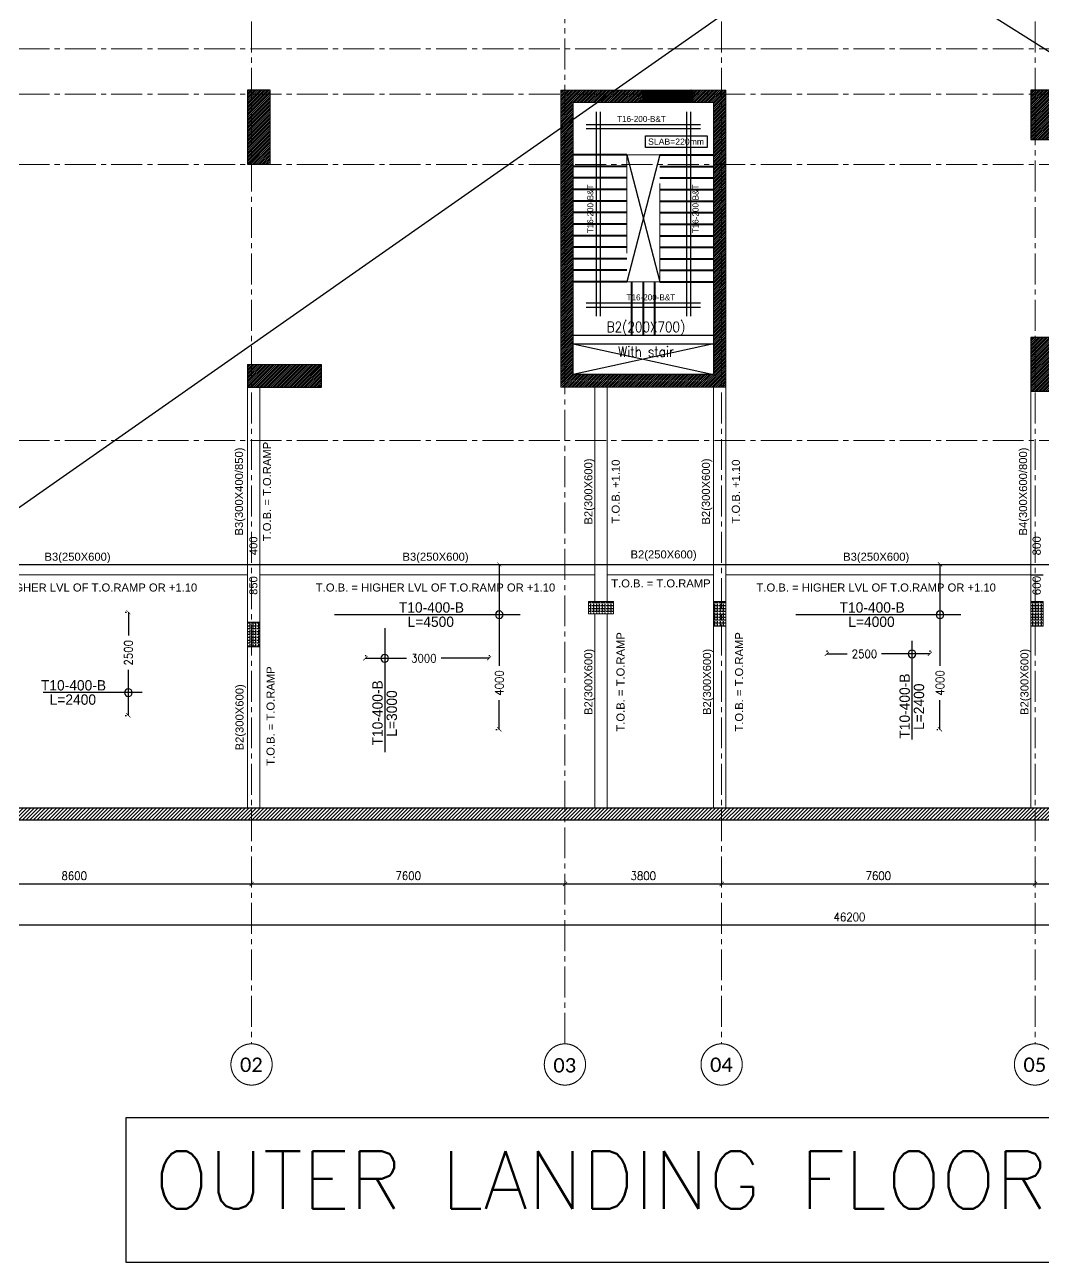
# Model space of a CAD drawing. Header units: millimetres. Extents: x -967280 to 3852, y 2833 to 1955156.
# Drawn here: x -337729 to -313029, y 567316 to 597322 of the extents above; entities that cross this region are included whole.
import ezdxf
from ezdxf.enums import TextEntityAlignment as Align

# ---------------------------------------------------------------- set-up
doc = ezdxf.new("R2010")
doc.units = ezdxf.units.MM
doc.header["$LTSCALE"] = 1000
doc.header["$PDMODE"] = 35
doc.header["$PDSIZE"] = 25
for name, pattern in [('$0$DASHED2', [0.375, 0.25, -0.125]), ('Columns_Structural070816$0$CENTER2', [1.125, 0.75, -0.125, 0.125, -0.125]), ('HIDDEN', [0.375, 0.25, -0.125]), ('HRZN_Line-Ptrn-Sold', [9144001.0, 9144000.0, -1]), ('Overhead', [3.96875, 2.38125, -1.5875])]:
    doc.linetypes.add(name, pattern=pattern)
for name, color, linetype in [('_N-DIM 3', 7, 'Continuous'), ('A-ANNO-TEXT-25', 7, 'Continuous'), ('B05-FIRST FLOOR PLAN$0$STR_ROOF RFT$0$S-SYMB', 30, 'Continuous'), ('R.C. footing', 4, 'Continuous'), ('S - BATH Hach', 1, 'Continuous'), ('S - col hach', 1, 'Continuous'), ('S - dot', 1, 'Continuous'), ('S -Beams', 2, 'Continuous'), ('S-OPENING', 4, 'Continuous')]:
    doc.layers.add(name, color=color, linetype=linetype)
for name, color, linetype, lineweight in [('A-AX-ATT-100', 7, 'HRZN_Line-Ptrn-Sold', 18), ('A-DIM', 7, 'Continuous', 13), ('A-STAIR', 1, 'HRZN_Line-Ptrn-Sold', 13), ('BEAMS', 3, 'HRZN_Line-Ptrn-Sold', 18), ('S - column', 6, 'Continuous', 60), ('S - stair', 3, 'Continuous', 40), ('ST-000-AXIS', 9, 'Columns_Structural070816$0$CENTER2', 9), ('ST-203-SLAB-TXT', 7, 'Continuous', 30), ('ST-RFT-BOT', 2, '$0$DASHED2', 30)]:
    doc.layers.add(name, color=color, linetype=linetype, lineweight=lineweight)
doc.styles.add('Arial_3', font='arial.ttf', dxfattribs={"height": 7999.15942})
doc.styles.add('B05-FIRST FLOOR PLAN$0$T25-100', font='STENCIL.shx', dxfattribs={"height": 250})
doc.styles.add('B05-FIRST FLOOR PLAN$0$XS-Roof RFT$0$T25-100', font='STENCIL.shx', dxfattribs={"height": 250})
doc.styles.add('Calibri_2', font='calibri.ttf', dxfattribs={"height": 300})
doc.styles.add('ROMANC', font='romanc.shx')
doc.styles.add('ST-DIM', font='romans.shx', dxfattribs={"width": 0.85})
doc.styles.add('TUNELNO', font='romans.shx', dxfattribs={"width": 0.9})
doc.styles.add('XREF-ST-FRAMING 1ST FLOOR$0$STRECTURAL', font='arial.ttf')
doc.dimstyles.new('Copy(2) of DSEC', dxfattribs={"dimtxt": 200, "dimasz": 100, "dimexe": 50, "dimexo": 80, "dimgap": 100, "dimtad": 1, "dimdec": 0, "dimrnd": 5, "dimzin": 0, "dimdsep": 46, "dimtxsty": 'TUNELNO', "dimblk": 'ARCHTICK', "dimcen": 0.09, "dimclrd": 1, "dimclre": 1, "dimclrt": 3, "dimadec": 0, "dimazin": 0, "dimtfac": 0.78125, "dimtdec": 0, "dimtix": 1, "dimtmove": 2, "dimatfit": 3, "dimldrblk": 'ARCHTICK', "dimfxl": 1, "dimtolj": 1, "dimtzin": 0, "dimarcsym": 0})
pattern_1 = [(45, (193250.144, -596912.31), (-22.4506403, 22.4506403), [])]

# ---------------------------------------------------------------- blocks, each defined once
blk = doc.blocks.new('A$C46269fcd new')
at = {"layer": 'S - BATH Hach', "ltscale": 30, "transparency": 33554483}
h = blk.add_hatch(dxfattribs=at)
h.set_pattern_fill('ANSI31', color=1, scale=20)
h.set_pattern_definition([(45, (643184.17, -484711.8), (-44.9012806, 44.9012806), [])])
h.paths.add_polyline_path([(47835, 35800), (47835, -9200), (-6100, -9200), (-6100, 35800), (-5800, 35800), (-5800, -8900), (47535, -8900), (47535, 35800)])
at = {"layer": 'S - col hach', "true_color": 0xcd6928}
h = blk.add_hatch(dxfattribs=at)
h.set_pattern_fill('ANGLE', color=32, scale=10, angle=90)
h.set_pattern_definition([(90, (-416898.87, -510339.72), (-69.85, 4e-15), [50.8, -19.05]), (180, (-416898.87, -510339.72), (-9e-15, -69.85), [50.8, -19.05])])
h.paths.add_polyline_path([(16774, -3900), (16774, -4200), (17374, -4200), (17374, -3900)])
h = blk.add_hatch(dxfattribs=at)
h.set_pattern_fill('ANGLE', color=32, scale=10, angle=90)
h.set_pattern_definition([(90, (-416898.87, -510339.72), (-69.85, 4e-15), [50.8, -19.05]), (180, (-416898.87, -510339.72), (-9e-15, -69.85), [50.8, -19.05])])
h.paths.add_polyline_path([(20100, -3900), (19800, -3900), (19800, -4500), (20100, -4500)])
h = blk.add_hatch(dxfattribs=at)
h.set_pattern_fill('ANGLE', color=32, scale=10, angle=90)
h.set_pattern_definition([(90, (-416798.87, -510339.72), (-69.85, 4e-15), [50.8, -19.05]), (180, (-416798.87, -510339.72), (-9e-15, -69.85), [50.8, -19.05])])
h.paths.add_polyline_path([(27800, -3900), (27500, -3900), (27500, -4500), (27800, -4500)])
h = blk.add_hatch(dxfattribs=at)
h.set_pattern_fill('ANGLE', color=32, scale=10, angle=90)
h.set_pattern_definition([(90, (-416848.87, -510339.72), (-69.85, 4e-15), [50.8, -19.05]), (180, (-416848.87, -510339.72), (-9e-15, -69.85), [50.8, -19.05])])
h.paths.add_polyline_path([(8800, -4400), (8500, -4400), (8500, -5000), (8800, -5000)])
at = {"layer": 'R.C. footing', "color": 4, "ltscale": 30}
blk.add_lwpolyline([(47835, 35800), (47835, -9200), (-6100, -9200), (-6100, 35800), (-5800, 35800), (-5800, -8900), (47535, -8900), (47535, 35800)], close=True, dxfattribs=at)
at = {"layer": 'S - column', "lineweight": 15}
for points in [[(16774, -3900), (16774, -4200), (17374, -4200), (17374, -3900)], [(20100, -3900), (19800, -3900), (19800, -4500), (20100, -4500)], [(27800, -3900), (27500, -3900), (27500, -4500), (27800, -4500)], [(8800, -4400), (8500, -4400), (8500, -5000), (8800, -5000)]]:
    blk.add_lwpolyline(points, close=True, dxfattribs=at)
blk = doc.blocks.new('FROM FOUNDATION TO UPPER LOWER BASEMENT_COLUMNS(new2)')
at = {"layer": 'S - col hach'}
h = blk.add_hatch(dxfattribs=at)
h.set_pattern_fill('ANSI31', color=256, scale=10)
h.set_pattern_definition(pattern_1)
h.paths.add_polyline_path([(425949, 617140), (425949, 618940), (425399, 618940), (425399, 617140)])
h = blk.add_hatch(dxfattribs=at)
h.set_pattern_fill('ANSI31', color=256, scale=10)
h.set_pattern_definition([(45, (907727.56, 223202.353), (-22.4506403, 22.4506403), [])])
h.paths.add_polyline_path([(436699, 618640), (436699, 612040), (433299, 612040), (433299, 618640), (434999, 618640), (434999, 618940), (432999, 618940), (432999, 611740), (436999, 611740), (436999, 618940), (436199, 618940), (436199, 618640)])
h = blk.add_hatch(dxfattribs=at)
h.set_pattern_fill('ANSI31', color=256, scale=10)
h.set_pattern_definition([(45, (-119733.897, -851549.915), (-22.4506403, 22.4506403), [])])
h.paths.add_polyline_path([(444899, 618940), (444399, 618940), (444399, 617740), (444899, 617740)])
h = blk.add_hatch(dxfattribs=at)
h.set_pattern_fill('ANSI31', color=256, scale=10)
h.set_pattern_definition(pattern_1)
h.paths.add_polyline_path([(444899, 611640), (444899, 612940), (444399, 612940), (444399, 611640)])
h = blk.add_hatch(dxfattribs=at)
h.set_pattern_fill('ANSI31', color=256, scale=10)
h.set_pattern_definition(pattern_1)
h.paths.add_polyline_path([(427199, 611740), (427199, 612290), (425399, 612290), (425399, 611740)])
at = {"layer": 'S - column', "lineweight": 15}
for points in [[(425949, 618940), (425949, 617140), (425399, 617140), (425399, 618940)], [(436699, 612040), (433299, 612040), (433299, 618640), (434999, 618640), (434999, 618940), (432999, 618940), (432999, 611740), (436999, 611740), (436999, 618940), (436199, 618940), (436199, 618640), (436699, 618640)], [(444399, 617740), (444399, 618940), (444899, 618940), (444899, 617740)], [(444399, 611640), (444399, 612940), (444899, 612940), (444899, 611640)], [(427199, 611740), (425399, 611740), (425399, 612290), (427199, 612290)]]:
    blk.add_lwpolyline(points, close=True, dxfattribs=at)
at = {"layer": 'ST-RFT-BOT', "color": 7, "linetype": 'Continuous', "ltscale": 30}
for points in [[(425949, 618940), (425399, 618940), (425399, 617140), (425949, 617140)], [(444899, 618940), (444399, 618940), (444399, 617740), (444899, 617740)], [(444899, 612940), (444399, 612940), (444399, 611640), (444899, 611640)], [(425399, 612290), (425399, 611740), (427199, 611740), (427199, 612290)]]:
    blk.add_lwpolyline(points, dxfattribs=at)
blk = doc.blocks.new('_ArchTick')
at = {"color": 0, "linetype": 'ByBlock', "const_width": 0.15}
blk.add_lwpolyline([(-0.5, -0.5), (0.5, 0.5)], dxfattribs=at)
blk = doc.blocks.new('*D151')
at = {"layer": '_N-DIM 3', "color": 1, "lineweight": -2, "ltscale": 30, "transparency": 16777216}
for p, q in [((-329467, 582040), (-329467, 582010)), ((-329467, 581960), (-328467, 581960)), ((-326467, 581960), (-327632, 581960)), ((-326467, 582040), (-326467, 582010))]:
    blk.add_line(p, q, dxfattribs=at)
at = {"layer": 'Defpoints', "color": 0, "ltscale": 30, "transparency": 16777216}
for p in [(-329467, 581960), (-329467, 581960), (-326467, 581960)]:
    blk.add_point(p, dxfattribs=at)
at = {"layer": '_N-DIM 3', "color": 1, "lineweight": -2, "ltscale": 30, "transparency": 16777216, "xscale": 100, "yscale": 100, "zscale": 100, "rotation": 180}
blk.add_blockref('_ArchTick', (-329467, 581960), dxfattribs=at)
at = {"layer": '_N-DIM 3', "color": 1, "lineweight": -2, "ltscale": 30, "transparency": 16777216, "xscale": 100, "yscale": 100, "zscale": 100}
blk.add_blockref('_ArchTick', (-326467, 581960), dxfattribs=at)
at = {"layer": '_N-DIM 3', "color": 3, "ltscale": 30, "transparency": 16777216, "insert": (-328050, 581960), "char_height": 200, "attachment_point": 5, "style": 'TUNELNO'}
blk.add_mtext('\\A1;3000', dxfattribs=at)
blk = doc.blocks.new('*D152')
at = {"layer": '_N-DIM 3', "color": 1, "lineweight": -2, "ltscale": 30, "transparency": 16777216}
for p, q in [((-318279, 582147), (-318279, 582117)), ((-315779, 582147), (-315779, 582117)), ((-318279, 582067), (-317783, 582067)), ((-315779, 582067), (-316948, 582067))]:
    blk.add_line(p, q, dxfattribs=at)
at = {"layer": 'Defpoints', "color": 0, "ltscale": 30, "transparency": 16777216}
for p in [(-318279, 582067), (-318279, 582067), (-315779, 582067)]:
    blk.add_point(p, dxfattribs=at)
at = {"layer": '_N-DIM 3', "color": 1, "lineweight": -2, "ltscale": 30, "transparency": 16777216, "xscale": 100, "yscale": 100, "zscale": 100, "rotation": 180}
blk.add_blockref('_ArchTick', (-318279, 582067), dxfattribs=at)
at = {"layer": '_N-DIM 3', "color": 1, "lineweight": -2, "ltscale": 30, "transparency": 16777216, "xscale": 100, "yscale": 100, "zscale": 100}
blk.add_blockref('_ArchTick', (-315779, 582067), dxfattribs=at)
at = {"layer": '_N-DIM 3', "color": 3, "ltscale": 30, "transparency": 16777216, "insert": (-317365, 582067), "char_height": 200, "attachment_point": 5, "style": 'TUNELNO'}
blk.add_mtext('\\A1;2500', dxfattribs=at)
blk = doc.blocks.new('*D167')
at = {"layer": '_N-DIM 3', "color": 1, "lineweight": -2, "ltscale": 30, "transparency": 16777216}
for p, q in [((-335295, 583076), (-335265, 583076)), ((-335215, 583076), (-335215, 582512)), ((-335215, 580576), (-335215, 581677)), ((-335295, 580576), (-335265, 580576))]:
    blk.add_line(p, q, dxfattribs=at)
at = {"layer": 'Defpoints', "color": 0, "ltscale": 30, "transparency": 16777216}
for p in [(-335215, 583076), (-335215, 583076), (-335215, 580576)]:
    blk.add_point(p, dxfattribs=at)
at = {"layer": '_N-DIM 3', "color": 1, "lineweight": -2, "ltscale": 30, "transparency": 16777216, "xscale": 100, "yscale": 100, "zscale": 100}
for p, rotation in [((-335215, 583076), 90), ((-335215, 580576), 270)]:
    blk.add_blockref('_ArchTick', p, dxfattribs=dict(at, rotation=rotation))
at = {"layer": '_N-DIM 3', "color": 3, "ltscale": 30, "transparency": 16777216, "insert": (-335215, 582094), "char_height": 200, "attachment_point": 5, "rotation": 90, "style": 'TUNELNO'}
blk.add_mtext('\\A1;2500', dxfattribs=at)
blk = doc.blocks.new('*D168')
at = {"layer": '_N-DIM 3', "color": 1, "lineweight": -2, "ltscale": 30, "transparency": 16777216}
for p, q in [((-326301, 584237), (-326271, 584237)), ((-326221, 584237), (-326221, 581779)), ((-326221, 580237), (-326221, 580944)), ((-326301, 580237), (-326271, 580237))]:
    blk.add_line(p, q, dxfattribs=at)
at = {"layer": 'Defpoints', "color": 0, "ltscale": 30, "transparency": 16777216}
for p in [(-326221, 584237), (-326221, 584237), (-326221, 580237)]:
    blk.add_point(p, dxfattribs=at)
at = {"layer": '_N-DIM 3', "color": 1, "lineweight": -2, "ltscale": 30, "transparency": 16777216, "xscale": 100, "yscale": 100, "zscale": 100}
for p, rotation in [((-326221, 584237), 90), ((-326221, 580237), 270)]:
    blk.add_blockref('_ArchTick', p, dxfattribs=dict(at, rotation=rotation))
at = {"layer": '_N-DIM 3', "color": 3, "ltscale": 30, "transparency": 16777216, "insert": (-326221, 581362), "char_height": 200, "attachment_point": 5, "rotation": 90, "style": 'TUNELNO'}
blk.add_mtext('\\A1;4000', dxfattribs=at)
blk = doc.blocks.new('*D169')
at = {"layer": '_N-DIM 3', "color": 1, "lineweight": -2, "ltscale": 30, "transparency": 16777216}
for p, q in [((-315613, 584237), (-315583, 584237)), ((-315533, 584237), (-315533, 581779)), ((-315533, 580237), (-315533, 580944)), ((-315613, 580237), (-315583, 580237))]:
    blk.add_line(p, q, dxfattribs=at)
at = {"layer": 'Defpoints', "color": 0, "ltscale": 30, "transparency": 16777216}
for p in [(-315533, 584237), (-315533, 584237), (-315533, 580237)]:
    blk.add_point(p, dxfattribs=at)
at = {"layer": '_N-DIM 3', "color": 1, "lineweight": -2, "ltscale": 30, "transparency": 16777216, "xscale": 100, "yscale": 100, "zscale": 100}
for p, rotation in [((-315533, 584237), 90), ((-315533, 580237), 270)]:
    blk.add_blockref('_ArchTick', p, dxfattribs=dict(at, rotation=rotation))
at = {"layer": '_N-DIM 3', "color": 3, "ltscale": 30, "transparency": 16777216, "insert": (-315533, 581362), "char_height": 200, "attachment_point": 5, "rotation": 90, "style": 'TUNELNO'}
blk.add_mtext('\\A1;4000', dxfattribs=at)
blk = doc.blocks.new('Grid - HRZN_G-Datm-Grid-Head-1554275-FIRST FLOOR FFL_1_')
at = {"layer": 'A-AX-ATT-100'}
blk.add_circle((0, 0), 5, dxfattribs=at)
blk = doc.blocks.new('*D1515')
at = {"layer": '_N-DIM 3', "color": 1, "linetype": 'Continuous', "lineweight": -2, "ltscale": 30, "transparency": 16777216}
for p, q in [((544499, 699769), (544499, 699739)), ((552099, 699769), (552099, 699739)), ((552099, 699689), (544499, 699689))]:
    blk.add_line(p, q, dxfattribs=at)
at = {"layer": 'Defpoints', "color": 0, "linetype": 'Continuous', "ltscale": 30, "transparency": 16777216}
for p in [(544499, 699689), (544499, 699689), (552099, 699689)]:
    blk.add_point(p, dxfattribs=at)
at = {"layer": '_N-DIM 3', "color": 1, "linetype": 'Continuous', "lineweight": -2, "ltscale": 30, "transparency": 16777216, "xscale": 100, "yscale": 100, "zscale": 100, "rotation": 180}
blk.add_blockref('_ArchTick', (544499, 699689), dxfattribs=at)
at = {"layer": '_N-DIM 3', "color": 1, "linetype": 'Continuous', "lineweight": -2, "ltscale": 30, "transparency": 16777216, "xscale": 100, "yscale": 100, "zscale": 100}
blk.add_blockref('_ArchTick', (552099, 699689), dxfattribs=at)
at = {"layer": '_N-DIM 3', "color": 3, "linetype": 'Continuous', "ltscale": 30, "transparency": 16777216, "insert": (548299, 699889), "char_height": 200, "attachment_point": 5, "style": 'TUNELNO'}
blk.add_mtext('\\A1;7600', dxfattribs=at)
blk = doc.blocks.new('*D1516')
at = {"layer": '_N-DIM 3', "color": 1, "linetype": 'Continuous', "lineweight": -2, "ltscale": 30, "transparency": 16777216}
for p, q in [((536899, 699769), (536899, 699739)), ((544499, 699769), (544499, 699739)), ((544499, 699689), (536899, 699689))]:
    blk.add_line(p, q, dxfattribs=at)
at = {"layer": 'Defpoints', "color": 0, "linetype": 'Continuous', "ltscale": 30, "transparency": 16777216}
for p in [(536899, 699689), (536899, 699689), (544499, 699689)]:
    blk.add_point(p, dxfattribs=at)
at = {"layer": '_N-DIM 3', "color": 1, "linetype": 'Continuous', "lineweight": -2, "ltscale": 30, "transparency": 16777216, "xscale": 100, "yscale": 100, "zscale": 100, "rotation": 180}
blk.add_blockref('_ArchTick', (536899, 699689), dxfattribs=at)
at = {"layer": '_N-DIM 3', "color": 1, "linetype": 'Continuous', "lineweight": -2, "ltscale": 30, "transparency": 16777216, "xscale": 100, "yscale": 100, "zscale": 100}
blk.add_blockref('_ArchTick', (544499, 699689), dxfattribs=at)
at = {"layer": '_N-DIM 3', "color": 3, "linetype": 'Continuous', "ltscale": 30, "transparency": 16777216, "insert": (540699, 699889), "char_height": 200, "attachment_point": 5, "style": 'TUNELNO'}
blk.add_mtext('\\A1;7600', dxfattribs=at)
blk = doc.blocks.new('*D1517')
at = {"layer": '_N-DIM 3', "color": 1, "linetype": 'Continuous', "lineweight": -2, "ltscale": 30, "transparency": 16777216}
for p, q in [((533099, 699769), (533099, 699739)), ((536899, 699769), (536899, 699739)), ((536899, 699689), (533099, 699689))]:
    blk.add_line(p, q, dxfattribs=at)
at = {"layer": 'Defpoints', "color": 0, "linetype": 'Continuous', "ltscale": 30, "transparency": 16777216}
for p in [(533099, 699689), (533099, 699689), (536899, 699689)]:
    blk.add_point(p, dxfattribs=at)
at = {"layer": '_N-DIM 3', "color": 1, "linetype": 'Continuous', "lineweight": -2, "ltscale": 30, "transparency": 16777216, "xscale": 100, "yscale": 100, "zscale": 100, "rotation": 180}
blk.add_blockref('_ArchTick', (533099, 699689), dxfattribs=at)
at = {"layer": '_N-DIM 3', "color": 1, "linetype": 'Continuous', "lineweight": -2, "ltscale": 30, "transparency": 16777216, "xscale": 100, "yscale": 100, "zscale": 100}
blk.add_blockref('_ArchTick', (536899, 699689), dxfattribs=at)
at = {"layer": '_N-DIM 3', "color": 3, "linetype": 'Continuous', "ltscale": 30, "transparency": 16777216, "insert": (534999, 699889), "char_height": 200, "attachment_point": 5, "style": 'TUNELNO'}
blk.add_mtext('\\A1;3800', dxfattribs=at)
blk = doc.blocks.new('*D1518')
at = {"layer": '_N-DIM 3', "color": 1, "linetype": 'Continuous', "lineweight": -2, "ltscale": 30, "transparency": 16777216}
for p, q in [((525499, 699769), (525499, 699739)), ((533099, 699769), (533099, 699739)), ((533099, 699689), (525499, 699689))]:
    blk.add_line(p, q, dxfattribs=at)
at = {"layer": 'Defpoints', "color": 0, "linetype": 'Continuous', "ltscale": 30, "transparency": 16777216}
for p in [(525499, 699689), (525499, 699689), (533099, 699689)]:
    blk.add_point(p, dxfattribs=at)
at = {"layer": '_N-DIM 3', "color": 1, "linetype": 'Continuous', "lineweight": -2, "ltscale": 30, "transparency": 16777216, "xscale": 100, "yscale": 100, "zscale": 100, "rotation": 180}
blk.add_blockref('_ArchTick', (525499, 699689), dxfattribs=at)
at = {"layer": '_N-DIM 3', "color": 1, "linetype": 'Continuous', "lineweight": -2, "ltscale": 30, "transparency": 16777216, "xscale": 100, "yscale": 100, "zscale": 100}
blk.add_blockref('_ArchTick', (533099, 699689), dxfattribs=at)
at = {"layer": '_N-DIM 3', "color": 3, "linetype": 'Continuous', "ltscale": 30, "transparency": 16777216, "insert": (529299, 699889), "char_height": 200, "attachment_point": 5, "style": 'TUNELNO'}
blk.add_mtext('\\A1;7600', dxfattribs=at)
blk = doc.blocks.new('*D1519')
at = {"layer": '_N-DIM 3', "color": 1, "linetype": 'Continuous', "lineweight": -2, "ltscale": 30, "transparency": 16777216}
for p, q in [((516899, 699769), (516899, 699739)), ((525499, 699769), (525499, 699739)), ((525499, 699689), (516899, 699689))]:
    blk.add_line(p, q, dxfattribs=at)
at = {"layer": 'Defpoints', "color": 0, "linetype": 'Continuous', "ltscale": 30, "transparency": 16777216}
for p in [(516899, 699689), (516899, 699689), (525499, 699689)]:
    blk.add_point(p, dxfattribs=at)
at = {"layer": '_N-DIM 3', "color": 1, "linetype": 'Continuous', "lineweight": -2, "ltscale": 30, "transparency": 16777216, "xscale": 100, "yscale": 100, "zscale": 100, "rotation": 180}
blk.add_blockref('_ArchTick', (516899, 699689), dxfattribs=at)
at = {"layer": '_N-DIM 3', "color": 1, "linetype": 'Continuous', "lineweight": -2, "ltscale": 30, "transparency": 16777216, "xscale": 100, "yscale": 100, "zscale": 100}
blk.add_blockref('_ArchTick', (525499, 699689), dxfattribs=at)
at = {"layer": '_N-DIM 3', "color": 3, "linetype": 'Continuous', "ltscale": 30, "transparency": 16777216, "insert": (521199, 699889), "char_height": 200, "attachment_point": 5, "style": 'TUNELNO'}
blk.add_mtext('\\A1;8600', dxfattribs=at)
blk = doc.blocks.new('*D1520')
at = {"layer": '_N-DIM 3', "color": 1, "linetype": 'Continuous', "lineweight": -2, "ltscale": 30, "transparency": 16777216}
for p, q in [((516899, 698769), (516899, 698739)), ((563099, 698689), (516899, 698689)), ((563099, 698769), (563099, 698739))]:
    blk.add_line(p, q, dxfattribs=at)
at = {"layer": 'Defpoints', "color": 0, "linetype": 'Continuous', "ltscale": 30, "transparency": 16777216}
for p in [(516899, 698689), (516899, 698689), (563099, 698689)]:
    blk.add_point(p, dxfattribs=at)
at = {"layer": '_N-DIM 3', "color": 1, "linetype": 'Continuous', "lineweight": -2, "ltscale": 30, "transparency": 16777216, "xscale": 100, "yscale": 100, "zscale": 100, "rotation": 180}
blk.add_blockref('_ArchTick', (516899, 698689), dxfattribs=at)
at = {"layer": '_N-DIM 3', "color": 1, "linetype": 'Continuous', "lineweight": -2, "ltscale": 30, "transparency": 16777216, "xscale": 100, "yscale": 100, "zscale": 100}
blk.add_blockref('_ArchTick', (563099, 698689), dxfattribs=at)
at = {"layer": '_N-DIM 3', "color": 3, "linetype": 'Continuous', "ltscale": 30, "transparency": 16777216, "insert": (539999, 698889), "char_height": 200, "attachment_point": 5, "style": 'TUNELNO'}
blk.add_mtext('\\A1;46200', dxfattribs=at)
blk = doc.blocks.new('AXES-00')
at = {"layer": 'ST-000-AXIS'}
for p, q in [((525498.9, 750979.6), (525498.9, 695813.8)), ((533098.9, 695813.8), (533098.9, 750979.6)), ((536898.9, 750979.6), (536898.9, 695813.8)), ((544498.9, 750979.6), (544498.9, 695813.8)), ((575723.2, 719939.7), (505674.3, 719939.7)), ((575723.2, 718839.7), (505674.3, 718839.7)), ((575723.2, 717139.7), (505674.3, 717139.7)), ((575723.2, 710439.7), (505674.3, 710439.7))]:
    blk.add_line(p, q, dxfattribs=at)
at = {"layer": 'A-AX-ATT-100', "xscale": 99.99999999999993, "yscale": 99.99999999999993, "zscale": 99.99999999999993, "rotation": 180}
for p in [(525498.9, 695313.8), (536898.9, 695313.8), (544498.9, 695313.8)]:
    blk.add_blockref('Grid - HRZN_G-Datm-Grid-Head-1554275-FIRST FLOOR FFL_1_', p, dxfattribs=at)
at = {"layer": 'A-AX-ATT-100', "xscale": 99.99999999999993, "yscale": 99.99999999999993, "zscale": 99.99999999999993}
blk.add_blockref('Grid - HRZN_G-Datm-Grid-Head-1554275-FIRST FLOOR FFL_1_', (533098.9, 695313.8), dxfattribs=at)
at = {"layer": 'A-AX-ATT-100', "linetype": 'Continuous', "lineweight": 13, "char_height": 350, "width": 673.417, "attachment_point": 1, "style": 'Calibri_2'}
for s, insert in [('02', (525218, 695481.8)), ('03', (532817.7, 695468.8)), ('04', (536618, 695481.8)), ('05', (544218, 695481.8))]:
    blk.add_mtext(s, dxfattribs=dict(at, insert=insert))
at = {"layer": '_N-DIM 3', "color": 3, "linetype": 'Continuous', "ltscale": 30}
for base, p1, p2, picture, middle in [((516898.9, 699688.7), (525498.9, 699688.7), (516898.9, 699688.7), '*D1519', (521198.9, 699888.7)), ((525498.9, 699688.7), (533098.9, 699688.7), (525498.9, 699688.7), '*D1518', (529298.9, 699888.7)), ((533098.9, 699688.7), (536898.9, 699688.7), (533098.9, 699688.7), '*D1517', (534998.9, 699888.7)), ((536898.9, 699688.7), (544498.9, 699688.7), (536898.9, 699688.7), '*D1516', (540698.9, 699888.7)), ((544498.9, 699688.7), (552098.9, 699688.7), (544498.9, 699688.7), '*D1515', (548298.9, 699888.7)), ((516898.9, 698688.7), (563098.9, 698688.7), (516898.9, 698688.7), '*D1520', (539998.9, 698888.7))]:
    dim = blk.add_linear_dim(base=base, p1=p1, p2=p2, dimstyle='Copy(2) of DSEC', dxfattribs=at)
    dim.commit()
    dim.dimension.update_dxf_attribs({"geometry": picture, "text_midpoint": middle})

msp = doc.modelspace()

# ---------------------------------------------------------------- hatches: boundary and pattern name
at = {"layer": 'S-OPENING', "ltscale": 30, "transparency": 33554483}
h = msp.add_hatch(dxfattribs=at)
h.set_pattern_fill('ANSI37', scale=5)
h.set_pattern_definition([(45, (567355.478, -97474.431), (-11.22532015, 11.22532015), []), (135, (567355.478, -97474.431), (-11.22532015, -11.22532015), [])])
h.paths.add_polyline_path([(-322728.7, 595737.4), (-321528.7, 595737.4), (-321528.7, 595437.4), (-322728.7, 595437.4)])

# ---------------------------------------------------------------- linework, layer by layer
at = {"layer": 'A-DIM', "color": 1}
for p, q in [((-323904.7, 583337.4), (-323904.7, 588537.4)), ((-323604.7, 583337.4), (-323604.7, 588537.4)), ((-321028.7, 583337.4), (-321028.7, 588537.4)), ((-320728.7, 583337.4), (-320728.7, 588537.4))]:
    msp.add_line(p, q, dxfattribs=at)
at = {"layer": 'A-STAIR', "linetype": 'Overhead'}
msp.add_lwpolyline([(-322328.7, 594167.4), (-323128.7, 594167.4), (-323128.7, 591087.4), (-322328.7, 591087.4)], close=True, dxfattribs=at)
at = {"layer": 'B05-FIRST FLOOR PLAN$0$STR_ROOF RFT$0$S-SYMB', "extrusion": (0, 0, -1)}
for centre in [(326221, 583014.9), (315533, 583014.9), (316212, 582067.2), (328997, 581960), (335214.6, 581127.3)]:
    msp.add_circle(centre, 92.8, dxfattribs=at)
at = {"layer": 'BEAMS'}
for p, q in [((-332328.7, 588537.4), (-332328.7, 578337.4)), ((-332028.7, 578337.4), (-332028.7, 588537.4)), ((-323904.7, 588537.4), (-323904.7, 583337.4)), ((-323604.7, 583337.4), (-323604.7, 588537.4)), ((-321028.7, 588537.4), (-321028.7, 583337.4)), ((-320728.7, 583337.4), (-320728.7, 588537.4)), ((-339828.7, 584237.4), (-313328.7, 584237.4)), ((-339828.7, 583987.4), (-332328.7, 583987.4)), ((-332028.7, 583987.4), (-323904.7, 583987.4)), ((-323604.7, 583987.4), (-321028.7, 583987.4)), ((-320728.7, 583987.4), (-313328.7, 583987.4)), ((-323904.7, 583037.4), (-323904.7, 578337.4)), ((-323604.7, 578337.4), (-323604.7, 583037.4)), ((-321028.7, 582737.4), (-321028.7, 578337.4)), ((-320728.7, 578337.4), (-320728.7, 582737.4)), ((-313328.7, 582737.4), (-313328.7, 578337.4))]:
    msp.add_line(p, q, dxfattribs=at)
at = {"layer": 'BEAMS', "color": 3, "ltscale": 30}
msp.add_line((-313328.7, 583337.4), (-313328.7, 588437.4), dxfattribs=at)
at = {"layer": 'S - dot'}
for p, q in [((-293293.7, 616837.4), (-339828.7, 584237.4)), ((-339928.7, 613837.4), (-293293.7, 584237.4)), ((-321028.7, 589587.4), (-324428.7, 588837.4)), ((-324428.7, 589587.4), (-321028.7, 588837.4))]:
    msp.add_line(p, q, dxfattribs=at)
at = {"layer": 'S - stair', "linetype": 'HIDDEN', "ltscale": 500}
for p, q in [((-323128.7, 594167.4), (-324428.7, 594167.4)), ((-322328.7, 594167.4), (-321028.7, 594167.4)), ((-323128.7, 593887.4), (-324428.7, 593887.4)), ((-322328.7, 593887.4), (-321028.7, 593887.4)), ((-323128.7, 593607.4), (-324428.7, 593607.4)), ((-322328.7, 593607.4), (-321028.7, 593607.4)), ((-323128.7, 593327.4), (-324428.7, 593327.4)), ((-322328.7, 593327.4), (-321028.7, 593327.4)), ((-323128.7, 593047.4), (-324428.7, 593047.4)), ((-322328.7, 593047.4), (-321028.7, 593047.4)), ((-323128.7, 592767.4), (-324428.7, 592767.4)), ((-322328.7, 592767.4), (-321028.7, 592767.4)), ((-323128.7, 592487.4), (-324428.7, 592487.4)), ((-322328.7, 592487.4), (-321028.7, 592487.4)), ((-323128.7, 592207.4), (-324428.7, 592207.4)), ((-322328.7, 592207.4), (-321028.7, 592207.4)), ((-323128.7, 591927.4), (-324428.7, 591927.4)), ((-322328.7, 591927.4), (-321028.7, 591927.4)), ((-323128.7, 591647.4), (-324428.7, 591647.4)), ((-322328.7, 591647.4), (-321028.7, 591647.4)), ((-323128.7, 591367.4), (-324428.7, 591367.4)), ((-322328.7, 591367.4), (-321028.7, 591367.4)), ((-323128.7, 591087.4), (-324428.7, 591087.4)), ((-323013.2, 591087.4), (-323013.2, 589787.4)), ((-322733.2, 591087.4), (-322733.2, 589787.4)), ((-322733.2, 591087.4), (-322733.2, 589787.4)), ((-322453.2, 591087.4), (-322453.2, 589787.4)), ((-322328.7, 591087.4), (-321028.7, 591087.4))]:
    msp.add_line(p, q, dxfattribs=at)
at = {"layer": 'S -Beams'}
msp.add_line((-321028.7, 589787.4), (-324428.7, 589787.4), dxfattribs=at)
at = {"layer": 'S -Beams', "color": 6, "ltscale": 30}
msp.add_lwpolyline([(-346928.7, 623037.4), (-292993.7, 623037.4), (-292993.7, 616837.4), (-313028.7, 616837.4), (-313028.7, 613637.4), (-317228.7, 613637.4), (-317228.7, 614837.4), (-323078.7, 614837.4), (-323078.7, 612537.4), (-330728.7, 612537.4), (-330728.7, 616037.4), (-335928.7, 616037.4), (-335928.7, 614237.4), (-339928.7, 614237.4), (-339928.7, 608037.4), (-340628.7, 608037.4), (-340628.7, 593037.4), (-339928.7, 593037.4), (-339928.7, 586837.4), (-339828.7, 586837.4), (-339828.7, 584237.4), (-292993.7, 584237.4), (-292993.7, 578037.4), (-346928.7, 578037.4)], close=True, dxfattribs=at)
at = {"layer": 'S -Beams'}
for points in [[(-324428.7, 589587.4), (-321028.7, 589587.4), (-321028.7, 588837.4), (-324428.7, 588837.4)], [(-335275.3, 567315.8), (-302699.4, 567315.8), (-302699.4, 570816.2), (-335275.3, 570816.2)], [(-335275.3, 567315.8), (-302699.4, 567315.8), (-302699.4, 570816.2), (-335275.3, 570816.2)]]:
    msp.add_lwpolyline(points, close=True, dxfattribs=at)
at = {"layer": 'S-OPENING', "color": 4, "ltscale": 30}
msp.add_lwpolyline([(-322728.7, 595737.4), (-321528.7, 595737.4), (-321528.7, 595437.4), (-322728.7, 595437.4)], close=True, dxfattribs=at)
at = {"layer": 'ST-203-SLAB-TXT'}
msp.add_lwpolyline([(-322678.7, 594626.5), (-321176.2, 594626.5), (-321176.2, 594347.1), (-322678.7, 594347.1)], close=True, dxfattribs=at)
at = {"layer": 'ST-RFT-BOT', "ltscale": 30}
for p, q in [((-323872.9, 595210.1), (-323872.9, 590254)), ((-323772.9, 595210.1), (-323772.9, 590254)), ((-321684.5, 595210.1), (-321684.5, 590254)), ((-321584.5, 595210.1), (-321584.5, 590254)), ((-321342, 594896.8), (-324115.4, 594896.8)), ((-321342, 594796.8), (-324115.4, 594796.8)), ((-321342, 590569.9), (-324115.4, 590569.9)), ((-321342, 590469.9), (-324115.4, 590469.9)), ((-325716.7, 583014.9), (-330216.7, 583014.9)), ((-315028.7, 583014.9), (-319028.7, 583014.9)), ((-328997, 582687.4), (-328997, 579687.4)), ((-316212, 582387.4), (-316212, 579987.4)), ((-334878.7, 581127.3), (-337278.7, 581127.3))]:
    msp.add_line(p, q, dxfattribs=at)
at = {"layer": 'ST-RFT-BOT', "color": 3, "linetype": 'Continuous', "ltscale": 30}
for p, q in [((-322328.7, 594167.4), (-323128.7, 591087.4)), ((-323128.7, 594167.4), (-322328.7, 591087.4))]:
    msp.add_line(p, q, dxfattribs=at)
at = {"layer": 'ST-RFT-BOT', "color": 1, "linetype": 'Continuous', "ltscale": 30}
msp.add_line((-313328.7, 583987.4), (-313028.7, 583987.4), dxfattribs=at)

# ---------------------------------------------------------------- block references
at = {"layer": 'S - column', "color": 7, "true_color": 0xffffff}
msp.add_blockref('A$C46269fcd new', (-340828.7, 587237.4), dxfattribs=at)
at = {"layer": 'S - column'}
msp.add_blockref('FROM FOUNDATION TO UPPER LOWER BASEMENT_COLUMNS(new2)', (-757727.6, -23202.4), dxfattribs=at)
at = {"layer": 'S -Beams'}
msp.add_blockref('AXES-00', (-857727.6, -123202.4), dxfattribs=at)

# ---------------------------------------------------------------- texts
at = {"layer": 'A-ANNO-TEXT-25', "insert": (-334586.9, 570008.7), "char_height": 1400, "attachment_point": 1, "style": 'ROMANC'}
msp.add_mtext_dynamic_manual_height_columns('{\\Fsimplex|c0;OUTER LANDING FLOOR PLAN}', width=42696.433, gutter_width=8268.9, heights=[0], dxfattribs=at)
at = {"layer": 'BEAMS', "color": 1, "style": 'Arial_3'}
for s, height, p in [('B3(300X400/850)', 194.734, (-332377.1, 586004.1)), ('T.O.B. = T.O.RAMP', 194.734, (-331698.1, 586004.1)), ('B4(300X600/800)', 194.734, (-313362.8, 586004.1)), ('B2(300X600)', 194.734, (-323904.7, 586004.1)), ('T.O.B. +1.10', 194.734, (-323241.8, 586004.1)), ('B2(300X600)', 194.734, (-321054.7, 586004.1)), ('T.O.B. +1.10', 194.734, (-320327.7, 586004.1)), ('400', 194.73, (-332028.9, 584688.1)), ('800', 200.14, (-313028.9, 584688.1)), ('850', 194.73, (-332028.9, 583724.3)), ('600', 200.14, (-313028.9, 583724.3))]:
    msp.add_text(s, height=height, rotation=90, dxfattribs=at).set_placement(p, align=Align.BOTTOM_CENTER)
at = {"layer": 'BEAMS', "style": 'Arial_3'}
for s, p in [('B3(250X600)', (-336448.1, 584267.1)), ('B3(250X600)', (-327766.2, 584267.1)), ('B2(250X600)', (-322236.2, 584323.2)), ('B3(250X600)', (-317079.8, 584267.1)), ('T.O.B. = HIGHER LVL OF T.O.RAMP OR +1.10', (-336448.1, 583521.1)), ('T.O.B. = HIGHER LVL OF T.O.RAMP OR +1.10', (-327766.2, 583521.1)), ('T.O.B. = T.O.RAMP', (-322300.3, 583620.7)), ('T.O.B. = HIGHER LVL OF T.O.RAMP OR +1.10', (-317079.8, 583521.1))]:
    msp.add_text(s, height=194.734, dxfattribs=at).set_placement(p, align=Align.BOTTOM_CENTER)
for s, p in [('T.O.B. = T.O.RAMP', (-323125.3, 581388)), ('T.O.B. = T.O.RAMP', (-320249.3, 581388)), ('B2(300X600)', (-323904.7, 581388)), ('B2(300X600)', (-321028.7, 581388)), ('B2(300X600)', (-313328.7, 581388)), ('T.O.B. = T.O.RAMP', (-331611.9, 580559.9)), ('B2(300X600)', (-332365, 580528.5))]:
    msp.add_text(s, height=194.734, rotation=90, dxfattribs=at).set_placement(p, align=Align.BOTTOM_CENTER)
at = {"layer": 'ST-203-SLAB-TXT', "style": 'B05-FIRST FLOOR PLAN$0$XS-Roof RFT$0$T25-100'}
for p in [(-322773, 594920.3), (-322543.8, 590593.4)]:
    msp.add_text('T16-200-B&T', height=147.028, dxfattribs=at).set_placement(p, align=Align.BOTTOM_CENTER)
for p in [(-323896.4, 592856.7), (-321344.8, 592856.7)]:
    msp.add_text('T16-200-B&T', height=147.028, rotation=90, dxfattribs=at).set_placement(p, align=Align.BOTTOM_CENTER)
at = {"layer": 'ST-203-SLAB-TXT', "style": 'ST-DIM', "width": 0.85}
for s, p in [('B2(200X700)', (-322663, 589995.7)), ('With stair', (-322663, 589395.4))]:
    msp.add_text(s, height=250, dxfattribs=at).set_placement(p, align=Align.MIDDLE_CENTER)
at = {"layer": 'ST-203-SLAB-TXT', "style": 'B05-FIRST FLOOR PLAN$0$T25-100'}
for s, p in [('T10-400-B', (-328656, 583067.6)), ('T10-400-B', (-317968, 583067.6)), ('L=4500', (-328444.6, 582721.3)), ('L=4000', (-317756.6, 582721.3)), ('T10-400-B', (-337336.2, 581180)), ('L=2400', (-337124.8, 580833.7))]:
    msp.add_text(s, height=250, dxfattribs=at).set_placement(p)
for s, p in [('T10-400-B', (-316264.7, 580011.8)), ('T10-400-B', (-329049.8, 579847.7)), ('L=2400', (-315918.4, 580223.2)), ('L=3000', (-328703.4, 580059.1))]:
    msp.add_text(s, height=250, rotation=90, dxfattribs=at).set_placement(p)
at = {"layer": 'ST-203-SLAB-TXT', "insert": (-321933.1, 594486.5), "char_height": 149.99, "attachment_point": 5, "style": 'XREF-ST-FRAMING 1ST FLOOR$0$STRECTURAL'}
msp.add_mtext('SLAB=220mm', dxfattribs=at)

# ---------------------------------------------------------------- dimensions: what is measured, and where the dimension line sits
at = {"layer": '_N-DIM 3', "ltscale": 30}
for base, p1, p2, picture, middle in [((-326221, 584237.4), (-326221, 580237.4), (-326221, 584237.4), '*D168', (-326221, 581361.6)), ((-315533, 584237.4), (-315533, 580237.4), (-315533, 584237.4), '*D169', (-315533, 581361.6)), ((-335214.6, 583076), (-335214.6, 580576), (-335214.6, 583076), '*D167', (-335214.6, 582094.4))]:
    dim = msp.add_linear_dim(base=base, p1=p1, p2=p2, angle=270, dimstyle='Copy(2) of DSEC', dxfattribs=at)
    dim.commit()
    dim.dimension.update_dxf_attribs({"geometry": picture, "text_midpoint": middle, "dimtype": 160})
for base, p1, p2, picture, middle in [((-318278.7, 582067.2), (-315778.7, 582067.2), (-318278.7, 582067.2), '*D152', (-317365.5, 582067.2)), ((-329466.7, 581960), (-326466.7, 581960), (-329466.7, 581960), '*D151', (-328049.5, 581960))]:
    dim = msp.add_linear_dim(base=base, p1=p1, p2=p2, dimstyle='Copy(2) of DSEC', dxfattribs=at)
    dim.commit()
    dim.dimension.update_dxf_attribs({"geometry": picture, "text_midpoint": middle, "dimtype": 160})

doc.saveas('drawing.dxf')
